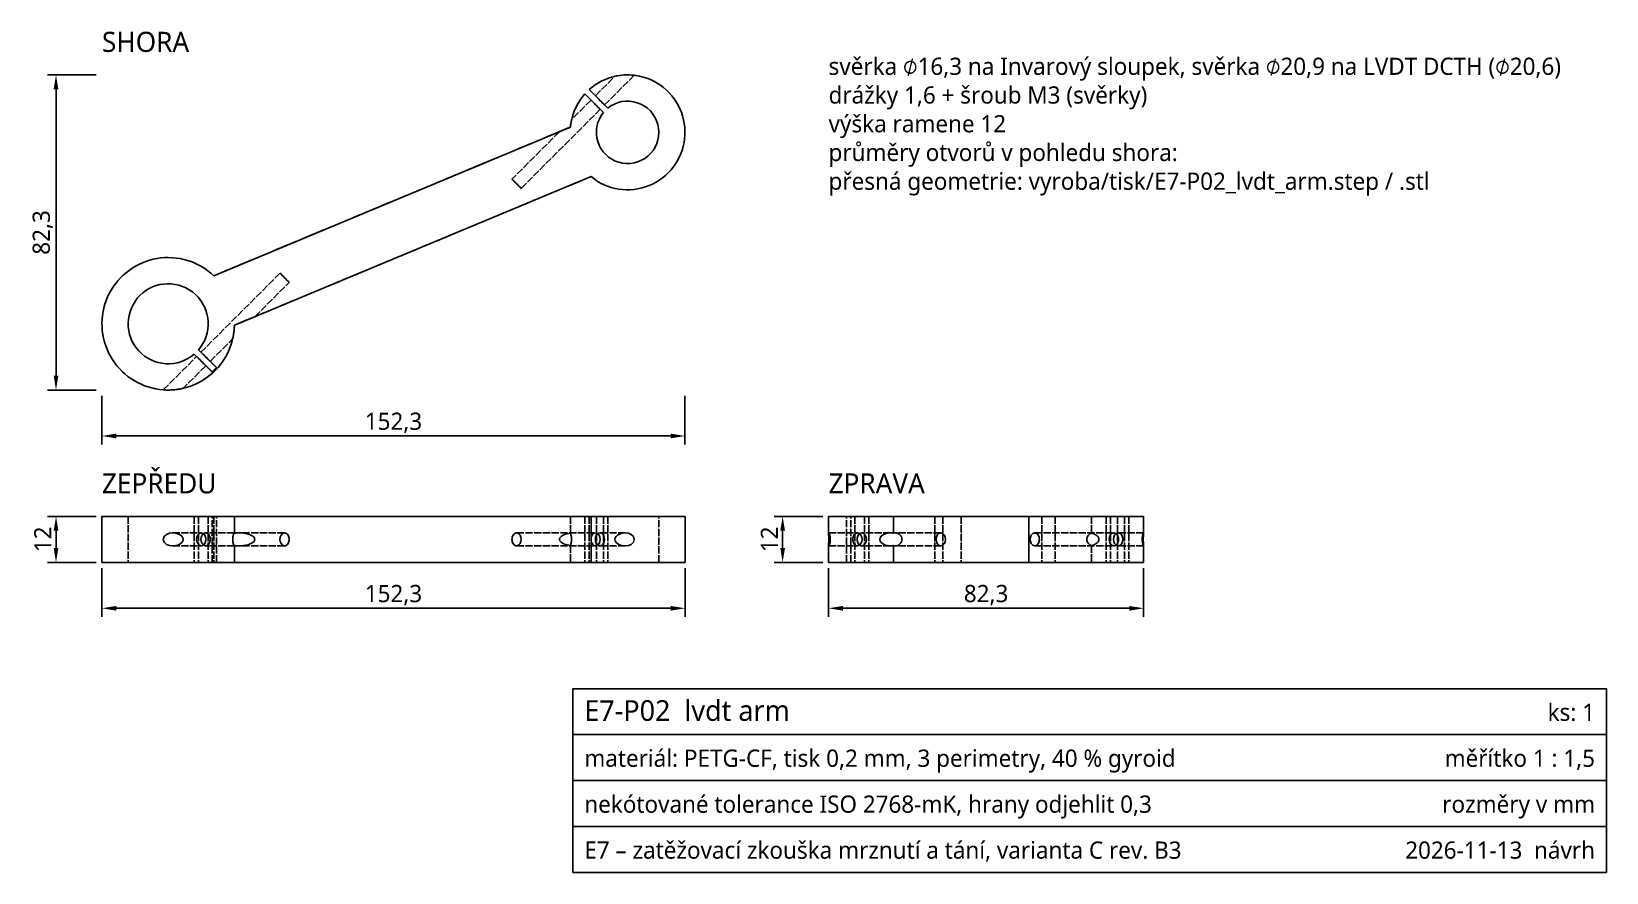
# Model space of a CAD drawing. Header units: millimetres. Extents: x 19 to 430, y 12 to 232.
import ezdxf
from ezdxf.enums import TextEntityAlignment as Align

# ---------------------------------------------------------------- set-up
doc = ezdxf.new("R2010")
doc.units = ezdxf.units.MM
doc.header["$LTSCALE"] = 1.5
doc.linetypes.add('DASHED', pattern=[1.524, 1.27, -0.254])
for name, color, linetype, true_color in [('DIM', 7, 'CONTINUOUS', 0x000000), ('FRAME', 7, 'CONTINUOUS', 0x000000), ('OUTLINE', 7, 'CONTINUOUS', 0x000000), ('TEXT', 7, 'CONTINUOUS', 0x000000)]:
    doc.layers.add(name, color=color, linetype=linetype, true_color=true_color)
doc.layers.add('HIDDEN', color=8, linetype='DASHED')
doc.styles.add('OpenSans', font='OpenSans-Regular.ttf')
doc.dimstyles.new('E7', dxfattribs={"dimtxt": 4.5, "dimasz": 3.75, "dimexe": 2.25, "dimexo": 1.5, "dimgap": 1.2, "dimtad": 1, "dimtxsty": 'OpenSans', "dimcen": 2.5, "dimclrd": 256, "dimclre": 256, "dimclrt": 256, "dimazin": 3, "dimtfac": 1, "dimtmove": 0, "dimatfit": 3})

msp = doc.modelspace()

# ---------------------------------------------------------------- linework, layer by layer
at = {"layer": 'FRAME'}
msp.add_lwpolyline([(160.5, 12), (430.5, 12), (430.5, 60), (160.5, 60)], close=True, dxfattribs=at)
for points in [[(160.5, 48), (430.5, 48)], [(160.5, 36), (430.5, 36)], [(160.5, 24), (430.5, 24)]]:
    msp.add_lwpolyline(points, dxfattribs=at)
at = {"layer": 'HIDDEN'}
for points in [[(165.245, 193.736), (166.042, 193.121), (166.879, 192.561), (167.751, 192.059), (168.655, 191.616), (169.587, 191.235), (170.542, 190.917), (171.516, 190.664), (172.505, 190.476), (173.504, 190.356), (174.51, 190.303), (175.516, 190.317), (176.519, 190.399), (177.515, 190.548), (178.498, 190.763), (179.465, 191.044), (180.41, 191.389), (181.331, 191.797), (182.222, 192.265), (183.079, 192.793), (183.899, 193.376), (184.679, 194.013), (185.413, 194.701), (186.1, 195.437), (186.736, 196.217), (187.319, 197.038), (187.845, 197.897), (188.312, 198.788), (188.718, 199.709), (189.062, 200.655), (189.341, 201.622), (189.555, 202.606), (189.702, 203.602), (189.783, 204.605), (189.796, 205.612), (189.741, 206.617), (189.619, 207.616), (189.43, 208.605), (189.176, 209.579), (188.856, 210.533), (188.474, 211.464), (188.03, 212.367), (187.526, 213.239), (186.965, 214.075), (186.349, 214.871), (185.681, 215.624), (184.964, 216.331), (184.201, 216.987), (183.396, 217.592), (182.552, 218.141), (181.674, 218.632), (180.764, 219.063), (179.828, 219.432), (178.869, 219.737), (177.891, 219.978), (176.9, 220.152), (175.899, 220.26), (174.893, 220.3), (173.887, 220.272), (172.885, 220.177), (171.891, 220.015), (170.911, 219.787), (169.948, 219.494), (169.007, 219.137), (168.092, 218.717), (167.207, 218.237), (166.357, 217.699), (165.544, 217.104), (164.773, 216.457)], [(166.384, 214.846), (171.463, 219.924)], [(176.545, 220.198), (168.789, 212.442)], [(171.463, 219.924), (172.089, 220.053), (172.72, 220.155), (173.355, 220.23), (173.992, 220.278), (174.631, 220.299), (175.27, 220.293), (175.908, 220.259), (176.545, 220.198)], [(176.545, 220.198), (175.908, 220.259), (175.27, 220.293), (174.631, 220.299), (173.992, 220.278), (173.355, 220.23), (172.72, 220.155), (172.089, 220.053), (171.463, 219.924)], [(163.642, 215.326), (162.956, 214.506), (162.331, 213.639), (161.769, 212.731), (161.273, 211.784), (160.845, 210.805), (160.489, 209.797), (160.205, 208.767), (159.995, 207.719), (159.861, 206.659)], [(163.642, 215.326), (168.498, 210.469)], [(169.63, 211.601), (164.773, 216.457)], [(166.384, 214.846), (166.685, 214.545), (166.985, 214.245), (167.286, 213.944), (167.586, 213.644), (167.887, 213.343), (168.187, 213.043), (168.488, 212.742), (168.789, 212.442)], [(168.789, 212.442), (168.488, 212.742), (168.187, 213.043), (167.887, 213.343), (167.586, 213.644), (167.286, 213.944), (166.985, 214.245), (166.685, 214.545), (166.384, 214.846)], [(147.01, 190.663), (167.657, 211.31)], [(165.253, 213.715), (160.175, 208.636)], [(165.253, 213.715), (165.554, 213.414), (165.854, 213.114), (166.155, 212.813), (166.455, 212.512), (166.756, 212.212), (167.056, 211.911), (167.357, 211.611), (167.657, 211.31)], [(167.657, 211.31), (167.357, 211.611), (167.056, 211.911), (166.756, 212.212), (166.455, 212.512), (166.155, 212.813), (165.854, 213.114), (165.554, 213.414), (165.253, 213.715)], [(168.498, 210.469), (167.909, 209.654), (167.425, 208.772), (167.054, 207.837), (166.8, 206.864), (166.669, 205.866), (166.661, 204.86), (166.777, 203.861), (167.015, 202.884), (167.372, 201.944), (167.842, 201.054), (168.418, 200.23), (169.092, 199.482), (169.852, 198.823), (170.687, 198.263), (171.585, 197.81), (172.533, 197.471), (173.514, 197.252), (174.516, 197.155), (175.521, 197.182), (176.516, 197.333), (177.484, 197.605), (178.412, 197.994), (179.284, 198.495), (180.088, 199.1), (180.812, 199.798), (181.444, 200.581), (181.974, 201.436), (182.396, 202.349), (182.702, 203.307), (182.887, 204.296), (182.949, 205.3)], [(182.949, 205.3), (182.885, 206.32), (182.694, 207.323), (182.379, 208.295), (181.944, 209.22), (181.398, 210.083), (180.748, 210.871), (180.004, 211.571), (179.178, 212.173), (178.284, 212.667), (177.335, 213.045), (176.346, 213.302), (175.333, 213.432), (174.311, 213.435), (173.297, 213.31), (172.307, 213.06), (171.356, 212.687), (170.458, 212.198), (169.63, 211.601)], [(159.861, 206.659), (66.71, 167.846)], [(159.861, 206.659), (159.504, 206.511), (159.148, 206.362), (158.791, 206.214), (158.435, 206.065), (158.079, 205.917), (157.722, 205.768), (157.366, 205.62), (157.009, 205.471)], [(157.009, 205.471), (157.366, 205.62), (157.722, 205.768), (158.079, 205.917), (158.435, 206.065), (158.791, 206.214), (159.148, 206.362), (159.504, 206.511), (159.861, 206.659)], [(157.009, 205.471), (144.605, 193.067)], [(72.095, 154.923), (165.245, 193.736)], [(144.605, 193.067), (144.906, 192.767), (145.207, 192.466), (145.507, 192.165), (145.808, 191.865), (146.108, 191.564), (146.409, 191.264), (146.709, 190.963), (147.01, 190.663)], [(147.01, 190.663), (146.709, 190.963), (146.409, 191.264), (146.108, 191.564), (145.808, 191.865), (145.507, 192.165), (145.207, 192.466), (144.906, 192.767), (144.605, 193.067)], [(66.71, 167.846), (65.963, 168.516), (65.179, 169.14), (64.359, 169.718), (63.508, 170.248), (62.627, 170.728), (61.72, 171.155), (60.789, 171.53), (59.839, 171.85), (58.871, 172.114), (57.89, 172.322), (56.899, 172.472), (55.9, 172.565), (54.898, 172.6), (53.895, 172.576), (52.895, 172.495), (51.902, 172.356), (50.919, 172.159), (49.948, 171.906), (48.994, 171.597), (48.06, 171.233), (47.148, 170.816), (46.261, 170.347), (45.404, 169.827), (44.578, 169.258), (43.786, 168.642), (43.032, 167.981), (42.317, 167.278), (41.643, 166.535), (41.015, 165.754), (40.432, 164.937), (39.898, 164.089), (39.413, 163.21), (38.981, 162.306), (38.601, 161.377), (38.277, 160.428), (38.007, 159.462), (37.794, 158.482), (37.638, 157.492), (37.54, 156.493), (37.5, 155.491), (37.518, 154.489), (37.594, 153.489), (37.728, 152.495), (37.919, 151.51), (38.167, 150.538), (38.471, 149.583), (38.83, 148.646), (39.242, 147.732), (39.707, 146.843), (40.222, 145.983), (40.787, 145.154), (41.398, 144.359), (42.055, 143.601), (42.754, 142.882), (43.494, 142.205), (44.272, 141.572), (45.085, 140.985), (45.931, 140.446), (46.806, 139.957), (47.709, 139.52), (48.635, 139.135), (49.582, 138.805), (50.547, 138.531), (51.526, 138.312), (52.515, 138.151), (53.513, 138.048), (54.515, 138.002), (55.518, 138.015), (56.518, 138.086), (57.513, 138.214), (58.498, 138.4), (59.471, 138.643), (60.429, 138.942), (61.367, 139.295), (62.284, 139.703), (63.175, 140.163), (64.038, 140.674), (64.87, 141.233), (65.668, 141.841), (66.43, 142.493), (67.152, 143.189), (67.833, 143.925), (68.471, 144.699), (69.062, 145.509), (69.605, 146.352), (70.099, 147.225), (70.541, 148.125), (70.93, 149.05), (71.265, 149.995), (71.545, 150.958), (71.769, 151.936), (71.935, 152.925), (72.044, 153.922), (72.095, 154.923)], [(62.732, 148.498), (63.346, 149.288), (63.882, 150.133), (64.335, 151.025), (64.7, 151.957), (64.974, 152.919), (65.155, 153.903), (65.241, 154.9), (65.232, 155.9), (65.126, 156.895), (64.927, 157.876), (64.634, 158.832), (64.251, 159.757), (63.781, 160.64), (63.23, 161.475), (62.6, 162.253), (61.9, 162.967), (61.134, 163.611), (60.31, 164.179), (59.436, 164.665), (58.519, 165.065), (57.568, 165.376), (56.592, 165.595), (55.599, 165.719), (54.599, 165.748), (53.6, 165.681), (52.613, 165.519), (51.646, 165.263), (50.708, 164.916), (49.807, 164.48), (48.952, 163.961), (48.15, 163.362), (47.41, 162.689), (46.737, 161.949), (46.138, 161.147), (45.618, 160.292), (45.183, 159.391), (44.836, 158.453), (44.58, 157.486), (44.418, 156.498), (44.351, 155.5), (44.38, 154.5), (44.504, 153.507), (44.722, 152.531), (45.033, 151.58), (45.434, 150.663), (45.92, 149.789), (46.488, 148.965), (47.132, 148.199), (47.846, 147.499), (48.624, 146.869), (49.459, 146.318), (50.342, 145.848), (51.267, 145.465), (52.223, 145.172), (53.204, 144.972), (54.199, 144.867), (55.199, 144.858), (56.196, 144.944), (57.18, 145.125), (58.142, 145.399), (59.074, 145.764), (59.966, 146.217), (60.811, 146.753), (61.601, 147.367)], [(84.002, 168.523), (63.355, 147.875)], [(77.437, 157.149), (86.407, 166.119)], [(86.407, 166.119), (86.106, 166.419), (85.806, 166.72), (85.505, 167.02), (85.205, 167.321), (84.904, 167.621), (84.603, 167.922), (84.303, 168.222), (84.002, 168.523)], [(84.002, 168.523), (84.303, 168.222), (84.603, 167.922), (84.904, 167.621), (85.205, 167.321), (85.505, 167.02), (85.806, 166.72), (86.106, 166.419), (86.407, 166.119)], [(72.095, 154.923), (72.763, 155.202), (73.43, 155.48), (74.098, 155.758), (74.766, 156.036), (75.434, 156.315), (76.102, 156.593), (76.769, 156.871), (77.437, 157.149)], [(71.913, 152.769), (71.906, 152.727), (71.9, 152.684), (71.894, 152.642), (71.887, 152.6), (71.88, 152.557), (71.873, 152.515), (71.866, 152.473), (71.859, 152.43)], [(67.385, 143.845), (62.732, 148.498)], [(65.759, 145.471), (71.643, 151.355)], [(71.713, 151.667), (71.705, 151.628), (71.696, 151.589), (71.688, 151.55), (71.679, 151.511), (71.67, 151.472), (71.661, 151.433), (71.652, 151.394), (71.643, 151.355)], [(53.526, 138.047), (62.224, 146.744)], [(64.628, 144.34), (58.744, 138.456)], [(61.601, 147.367), (66.254, 142.713)], [(64.628, 144.34), (64.327, 144.64), (64.027, 144.941), (63.726, 145.241), (63.426, 145.542), (63.125, 145.842), (62.825, 146.143), (62.524, 146.443), (62.224, 146.744)], [(62.224, 146.744), (62.524, 146.443), (62.825, 146.143), (63.125, 145.842), (63.426, 145.542), (63.726, 145.241), (64.027, 144.941), (64.327, 144.64), (64.628, 144.34)], [(65.759, 145.471), (65.459, 145.772), (65.158, 146.072), (64.858, 146.373), (64.557, 146.673), (64.256, 146.974), (63.956, 147.274), (63.655, 147.575), (63.355, 147.875)], [(63.355, 147.875), (63.655, 147.575), (63.956, 147.274), (64.256, 146.974), (64.557, 146.673), (64.858, 146.373), (65.158, 146.072), (65.459, 145.772), (65.759, 145.471)], [(66.254, 142.713), (67.385, 143.845)], [(56.952, 138.135), (56.978, 138.138), (57.004, 138.141), (57.03, 138.144), (57.056, 138.148), (57.082, 138.151), (57.108, 138.155), (57.134, 138.158), (57.16, 138.162)], [(57.423, 138.2), (57.451, 138.204), (57.478, 138.209), (57.505, 138.213), (57.533, 138.217), (57.56, 138.222), (57.587, 138.226), (57.614, 138.231), (57.642, 138.235)], [(57.688, 138.243), (57.69, 138.243), (57.693, 138.244), (57.695, 138.244), (57.698, 138.245), (57.7, 138.245), (57.703, 138.245), (57.705, 138.246), (57.708, 138.246)], [(58.086, 138.315), (58.169, 138.331), (58.251, 138.348), (58.334, 138.365), (58.416, 138.382), (58.498, 138.4), (58.58, 138.418), (58.662, 138.437), (58.744, 138.456)], [(66.711, 105), (65.704, 105), (64.697, 105), (63.689, 105), (62.682, 105), (61.675, 105), (60.668, 105), (59.66, 105), (58.653, 105), (57.646, 105), (56.638, 105), (55.631, 105), (54.624, 105), (53.617, 105), (52.609, 105), (51.602, 105), (50.595, 105), (49.587, 105), (48.58, 105), (47.573, 105), (46.566, 105), (45.558, 105), (44.551, 105), (43.544, 105), (42.536, 105), (41.529, 105), (40.522, 105), (39.515, 105), (38.507, 105), (37.5, 105)], [(61.602, 105), (60.587, 105), (59.572, 105), (58.557, 105), (57.543, 105), (56.528, 105), (55.513, 105), (54.498, 105), (53.483, 105), (52.469, 105), (51.454, 105), (50.439, 105), (49.424, 105), (48.409, 105), (47.394, 105), (46.38, 105), (45.365, 105), (44.35, 105)], [(44.35, 105), (45.395, 105), (46.44, 105), (47.485, 105), (48.53, 105), (49.575, 105), (50.62, 105), (51.665, 105), (52.71, 105), (53.755, 105), (54.8, 105), (55.845, 105), (56.89, 105), (57.935, 105), (58.98, 105), (60.025, 105), (61.07, 105), (62.115, 105), (63.16, 105), (64.205, 105), (65.25, 105)], [(44.35, 105), (44.35, 93)], [(61.602, 105), (66.255, 105)], [(61.602, 105), (61.602, 93)], [(62.733, 105), (62.733, 93)], [(67.387, 105), (62.733, 105)], [(65.25, 105), (64.935, 105), (64.621, 105), (64.306, 105), (63.992, 105), (63.677, 105), (63.362, 105), (63.048, 105), (62.733, 105)], [(65.25, 105), (65.25, 93)], [(66.255, 93), (66.255, 105)], [(66.255, 105), (67.387, 105)], [(66.711, 105), (66.711, 93)], [(159.862, 105), (66.711, 105)], [(67.387, 93), (67.387, 105)], [(159.862, 105), (159.862, 100.617)], [(159.862, 105), (160.334, 105), (160.807, 105), (161.28, 105), (161.752, 105), (162.225, 105), (162.698, 105), (163.17, 105), (163.643, 105)], [(163.643, 105), (168.499, 105)], [(163.643, 105), (163.643, 93)], [(164.774, 105), (164.774, 93)], [(164.774, 105), (165.775, 105), (166.776, 105), (167.777, 105), (168.778, 105), (169.779, 105), (170.78, 105), (171.781, 105), (172.782, 105), (173.783, 105), (174.785, 105), (175.786, 105), (176.787, 105), (177.788, 105), (178.789, 105), (179.79, 105), (180.791, 105), (181.792, 105), (182.793, 105), (183.794, 105), (184.795, 105), (185.796, 105), (186.797, 105), (187.798, 105), (188.799, 105), (189.8, 105)], [(169.631, 105), (164.774, 105)], [(168.499, 105), (168.268, 105), (168.037, 105), (167.806, 105), (167.575, 105), (167.343, 105), (167.112, 105), (166.881, 105), (166.65, 105)], [(166.65, 105), (167.669, 105), (168.688, 105), (169.706, 105), (170.725, 105), (171.744, 105), (172.762, 105), (173.781, 105), (174.8, 105), (175.819, 105), (176.838, 105), (177.856, 105), (178.875, 105), (179.894, 105), (180.912, 105), (181.931, 105), (182.95, 105)], [(166.65, 105), (166.65, 93)], [(168.499, 105), (168.499, 93)], [(182.95, 105), (181.925, 105), (180.901, 105), (179.876, 105), (178.852, 105), (177.827, 105), (176.803, 105), (175.778, 105), (174.753, 105), (173.729, 105), (172.704, 105), (171.68, 105), (170.655, 105), (169.631, 105)], [(169.631, 105), (169.631, 93)], [(182.95, 93), (182.95, 105)], [(261.9, 105), (260.882, 105), (259.865, 105), (258.847, 105), (257.829, 105), (256.812, 105), (255.794, 105), (254.776, 105), (253.759, 105), (252.741, 105), (251.724, 105), (250.706, 105), (249.688, 105), (248.671, 105), (247.653, 105), (246.635, 105), (245.618, 105), (244.6, 105), (243.582, 105), (242.565, 105), (241.547, 105), (240.529, 105), (239.512, 105), (238.494, 105), (237.476, 105), (236.459, 105), (235.441, 105), (234.424, 105), (233.406, 105), (232.388, 105), (231.371, 105), (230.353, 105), (229.335, 105), (228.318, 105), (227.3, 105)], [(232.013, 93), (232.013, 105)], [(232.013, 105), (233.145, 105)], [(236.667, 105), (232.013, 105)], [(233.145, 105), (237.798, 105)], [(233.145, 93), (233.145, 105)], [(236.667, 105), (236.352, 105), (236.038, 105), (235.723, 105), (235.408, 105), (235.094, 105), (234.779, 105), (234.465, 105), (234.15, 105)], [(234.15, 105), (235.195, 105), (236.24, 105), (237.285, 105), (238.33, 105), (239.375, 105), (240.42, 105), (241.465, 105), (242.51, 105), (243.555, 105), (244.6, 105), (245.645, 105), (246.69, 105), (247.735, 105), (248.78, 105), (249.825, 105), (250.87, 105), (251.915, 105), (252.96, 105), (254.005, 105), (255.05, 105)], [(234.15, 105), (234.15, 93)], [(236.667, 105), (236.667, 93)], [(237.798, 105), (237.798, 93)], [(255.05, 105), (254.035, 105), (253.02, 105), (252.006, 105), (250.991, 105), (249.976, 105), (248.961, 105), (247.946, 105), (246.931, 105), (245.917, 105), (244.902, 105), (243.887, 105), (242.872, 105), (241.857, 105), (240.843, 105), (239.828, 105), (238.813, 105), (237.798, 105)], [(255.05, 105), (255.05, 93)], [(257.146, 105), (257.741, 105), (258.335, 105), (258.929, 105), (259.523, 105), (260.117, 105), (260.712, 105), (261.306, 105), (261.9, 105)], [(257.146, 105), (257.146, 93)], [(295.959, 105), (257.146, 105)], [(261.9, 105), (261.9, 93)], [(279.6, 105), (280.029, 105), (280.459, 105), (280.888, 105), (281.318, 105), (281.747, 105), (282.177, 105), (282.606, 105), (283.036, 105)], [(279.6, 105), (283.036, 105)], [(283.036, 105), (283.036, 93)], [(299.769, 105), (298.745, 105), (297.72, 105), (296.696, 105), (295.671, 105), (294.647, 105), (293.622, 105), (292.597, 105), (291.573, 105), (290.548, 105), (289.524, 105), (288.499, 105), (287.475, 105), (286.45, 105)], [(286.45, 105), (287.469, 105), (288.488, 105), (289.506, 105), (290.525, 105), (291.544, 105), (292.563, 105), (293.581, 105), (294.6, 105)], [(286.45, 105), (286.45, 93)], [(294.6, 105), (295.619, 105), (296.638, 105), (297.656, 105), (298.675, 105), (299.694, 105), (300.713, 105), (301.731, 105), (302.75, 105)], [(295.959, 105), (295.959, 100.617)], [(295.959, 105), (297.042, 105), (298.126, 105), (299.209, 105), (300.292, 105), (301.376, 105), (302.459, 105), (303.542, 105), (304.626, 105)], [(299.769, 105), (299.769, 93)], [(304.626, 105), (299.769, 105)], [(302.75, 105), (302.519, 105), (302.288, 105), (302.057, 105), (301.825, 105), (301.594, 105), (301.363, 105), (301.132, 105), (300.901, 105)], [(300.901, 105), (300.901, 93)], [(300.901, 105), (305.757, 105)], [(302.75, 105), (302.75, 93)], [(304.626, 105), (304.626, 93)], [(305.757, 105), (305.757, 93)], [(305.757, 105), (306.238, 105), (306.718, 105), (307.198, 105), (307.679, 105), (308.159, 105), (308.639, 105), (309.12, 105), (309.6, 105)], [(55.921, 100.7), (63.427, 100.7)], [(63.427, 97.3), (62.891, 97.478), (62.509, 97.902), (62.294, 98.432), (62.225, 99), (62.294, 99.568), (62.509, 100.098), (62.891, 100.522), (63.427, 100.7)], [(64.558, 100.7), (64.022, 100.522), (63.641, 100.098), (63.425, 99.568), (63.356, 99), (63.425, 98.432), (63.641, 97.902), (64.022, 97.478), (64.558, 97.3)], [(63.427, 100.7), (63.708, 100.653), (63.963, 100.522), (64.175, 100.33), (64.344, 100.098), (64.471, 99.841), (64.56, 99.568), (64.612, 99.286), (64.629, 99)], [(64.629, 99), (64.612, 98.714), (64.56, 98.432), (64.471, 98.159), (64.344, 97.902), (64.175, 97.67), (63.963, 97.478), (63.708, 97.347), (63.427, 97.3)], [(65.76, 99), (65.743, 99.286), (65.691, 99.568), (65.603, 99.841), (65.476, 100.098), (65.307, 100.33), (65.094, 100.522), (64.84, 100.653), (64.558, 100.7)], [(72.064, 100.7), (64.558, 100.7)], [(64.558, 97.3), (64.84, 97.347), (65.094, 97.478), (65.307, 97.67), (65.476, 97.902), (65.603, 98.159), (65.691, 98.432), (65.743, 98.714), (65.76, 99)], [(85.206, 100.7), (73.317, 100.7)], [(85.206, 100.7), (84.67, 100.522), (84.288, 100.098), (84.073, 99.568), (84.004, 99), (84.073, 98.432), (84.288, 97.902), (84.67, 97.478), (85.206, 97.3)], [(86.408, 99), (86.391, 99.286), (86.338, 99.568), (86.25, 99.841), (86.123, 100.098), (85.954, 100.33), (85.742, 100.522), (85.487, 100.653), (85.206, 100.7)], [(85.206, 97.3), (85.487, 97.347), (85.742, 97.478), (85.954, 97.67), (86.123, 97.902), (86.25, 98.159), (86.338, 98.432), (86.391, 98.714), (86.408, 99)], [(144.607, 99), (144.624, 99.286), (144.676, 99.568), (144.764, 99.841), (144.891, 100.098), (145.06, 100.33), (145.273, 100.522), (145.527, 100.653), (145.809, 100.7)], [(145.809, 97.3), (145.527, 97.347), (145.273, 97.478), (145.06, 97.67), (144.891, 97.902), (144.764, 98.159), (144.676, 98.432), (144.624, 98.714), (144.607, 99)], [(145.809, 100.7), (146.345, 100.522), (146.726, 100.098), (146.942, 99.568), (147.011, 99), (146.942, 98.432), (146.726, 97.902), (146.345, 97.478), (145.809, 97.3)], [(145.809, 100.7), (166.456, 100.7)], [(159.862, 100.617), (159.43, 100.547), (159.003, 100.454), (158.583, 100.335), (158.174, 100.181), (157.782, 99.989), (157.423, 99.741), (157.137, 99.413), (157.011, 99)], [(157.011, 99), (157.137, 98.587), (157.423, 98.259), (157.782, 98.011), (158.174, 97.819), (158.583, 97.665), (159.003, 97.546), (159.43, 97.453), (159.862, 97.383)], [(160.176, 99), (160.17, 99.207), (160.155, 99.414), (160.129, 99.619), (160.094, 99.823), (160.049, 100.025), (159.996, 100.226), (159.935, 100.423), (159.862, 100.617)], [(159.862, 97.383), (159.935, 97.577), (159.996, 97.774), (160.049, 97.975), (160.094, 98.177), (160.129, 98.381), (160.155, 98.586), (160.17, 98.793), (160.176, 99)], [(165.254, 99), (165.271, 99.286), (165.323, 99.568), (165.412, 99.841), (165.539, 100.098), (165.707, 100.33), (165.92, 100.522), (166.174, 100.653), (166.456, 100.7)], [(166.456, 97.3), (166.174, 97.347), (165.92, 97.478), (165.707, 97.67), (165.539, 97.902), (165.412, 98.159), (165.323, 98.432), (165.271, 98.714), (165.254, 99)], [(167.588, 100.7), (167.306, 100.653), (167.051, 100.522), (166.839, 100.33), (166.67, 100.098), (166.543, 99.841), (166.455, 99.568), (166.403, 99.286), (166.385, 99)], [(166.385, 99), (166.403, 98.714), (166.455, 98.432), (166.543, 98.159), (166.67, 97.902), (166.839, 97.67), (167.051, 97.478), (167.306, 97.347), (167.588, 97.3)], [(166.456, 100.7), (166.992, 100.522), (167.374, 100.098), (167.589, 99.568), (167.658, 99), (167.589, 98.432), (167.374, 97.902), (166.992, 97.478), (166.456, 97.3)], [(167.588, 97.3), (168.124, 97.478), (168.505, 97.902), (168.72, 98.432), (168.79, 99), (168.72, 99.568), (168.505, 100.098), (168.124, 100.522), (167.588, 100.7)], [(174.233, 100.7), (167.588, 100.7)], [(171.464, 99), (171.563, 99.427), (171.814, 99.789), (172.147, 100.077), (172.526, 100.303), (172.933, 100.475), (173.357, 100.599), (173.792, 100.674), (174.233, 100.7)], [(174.233, 97.3), (173.792, 97.326), (173.357, 97.401), (172.933, 97.525), (172.526, 97.697), (172.147, 97.923), (171.814, 98.211), (171.563, 98.573), (171.464, 99)], [(174.233, 100.7), (175.022, 100.608), (175.755, 100.304), (176.322, 99.753), (176.546, 99), (176.322, 98.247), (175.755, 97.696), (175.022, 97.392), (174.233, 97.3)], [(227.336, 100.7), (234.842, 100.7)], [(234.842, 100.7), (234.56, 100.653), (234.306, 100.522), (234.093, 100.33), (233.924, 100.098), (233.797, 99.841), (233.709, 99.568), (233.657, 99.286), (233.64, 99)], [(233.64, 99), (233.657, 98.714), (233.709, 98.432), (233.797, 98.159), (233.924, 97.902), (234.093, 97.67), (234.306, 97.478), (234.56, 97.347), (234.842, 97.3)], [(234.771, 99), (234.788, 99.286), (234.84, 99.568), (234.929, 99.841), (235.056, 100.098), (235.225, 100.33), (235.437, 100.522), (235.692, 100.653), (235.973, 100.7)], [(235.973, 97.3), (235.692, 97.347), (235.437, 97.478), (235.225, 97.67), (235.056, 97.902), (234.929, 98.159), (234.84, 98.432), (234.788, 98.714), (234.771, 99)], [(234.842, 97.3), (235.378, 97.478), (235.759, 97.902), (235.975, 98.432), (236.044, 99), (235.975, 99.568), (235.759, 100.098), (235.378, 100.522), (234.842, 100.7)], [(235.973, 100.7), (236.509, 100.522), (236.891, 100.098), (237.106, 99.568), (237.175, 99), (237.106, 98.432), (236.891, 97.902), (236.509, 97.478), (235.973, 97.3)], [(243.479, 100.7), (235.973, 100.7)], [(256.621, 100.7), (244.732, 100.7)], [(255.419, 99), (255.436, 99.286), (255.488, 99.568), (255.576, 99.841), (255.703, 100.098), (255.872, 100.33), (256.085, 100.522), (256.339, 100.653), (256.621, 100.7)], [(256.621, 97.3), (256.339, 97.347), (256.085, 97.478), (255.872, 97.67), (255.703, 97.902), (255.576, 98.159), (255.488, 98.432), (255.436, 98.714), (255.419, 99)], [(256.621, 100.7), (257.157, 100.522), (257.538, 100.098), (257.754, 99.568), (257.823, 99), (257.754, 98.432), (257.538, 97.902), (257.157, 97.478), (256.621, 97.3)], [(281.165, 100.7), (280.629, 100.522), (280.247, 100.098), (280.032, 99.568), (279.963, 99), (280.032, 98.432), (280.247, 97.902), (280.629, 97.478), (281.165, 97.3)], [(282.367, 99), (282.35, 99.286), (282.298, 99.568), (282.21, 99.841), (282.083, 100.098), (281.914, 100.33), (281.701, 100.522), (281.447, 100.653), (281.165, 100.7)], [(281.165, 100.7), (301.812, 100.7)], [(281.165, 97.3), (281.447, 97.347), (281.701, 97.478), (281.914, 97.67), (282.083, 97.902), (282.21, 98.159), (282.298, 98.432), (282.35, 98.714), (282.367, 99)], [(295.959, 100.617), (295.712, 100.515), (295.483, 100.376), (295.278, 100.204), (295.101, 100.002), (294.961, 99.774), (294.857, 99.527), (294.794, 99.267), (294.771, 99)], [(294.771, 99), (294.794, 98.733), (294.857, 98.473), (294.961, 98.226), (295.101, 97.998), (295.278, 97.796), (295.483, 97.624), (295.712, 97.485), (295.959, 97.383)], [(297.936, 99), (297.875, 99.335), (297.713, 99.635), (297.485, 99.889), (297.217, 100.102), (296.924, 100.277), (296.613, 100.42), (296.291, 100.533), (295.959, 100.617)], [(295.959, 97.383), (296.291, 97.467), (296.613, 97.58), (296.924, 97.723), (297.217, 97.898), (297.485, 98.111), (297.713, 98.365), (297.875, 98.665), (297.936, 99)], [(301.812, 100.7), (301.276, 100.522), (300.895, 100.098), (300.68, 99.568), (300.61, 99), (300.68, 98.432), (300.895, 97.902), (301.276, 97.478), (301.812, 97.3)], [(302.944, 97.3), (302.408, 97.478), (302.026, 97.902), (301.811, 98.432), (301.742, 99), (301.811, 99.568), (302.026, 100.098), (302.408, 100.522), (302.944, 100.7)], [(303.015, 99), (302.997, 99.286), (302.945, 99.568), (302.857, 99.841), (302.73, 100.098), (302.561, 100.33), (302.349, 100.522), (302.094, 100.653), (301.812, 100.7)], [(301.812, 97.3), (302.094, 97.347), (302.349, 97.478), (302.561, 97.67), (302.73, 97.902), (302.857, 98.159), (302.945, 98.432), (302.997, 98.714), (303.015, 99)], [(302.944, 100.7), (303.226, 100.653), (303.48, 100.522), (303.693, 100.33), (303.861, 100.098), (303.988, 99.841), (304.077, 99.568), (304.129, 99.286), (304.146, 99)], [(309.589, 100.7), (302.944, 100.7)], [(304.146, 99), (304.129, 98.714), (304.077, 98.432), (303.988, 98.159), (303.861, 97.902), (303.693, 97.67), (303.48, 97.478), (303.226, 97.347), (302.944, 97.3)], [(309.224, 99), (309.23, 99.219), (309.248, 99.438), (309.277, 99.656), (309.316, 99.872), (309.366, 100.086), (309.425, 100.297), (309.494, 100.505), (309.589, 100.7)], [(309.589, 97.3), (309.494, 97.495), (309.425, 97.703), (309.366, 97.914), (309.316, 98.128), (309.277, 98.344), (309.248, 98.562), (309.23, 98.781), (309.224, 99)], [(309.589, 100.7), (309.594, 100.697), (309.597, 100.691), (309.598, 100.685), (309.599, 100.679), (309.599, 100.673), (309.6, 100.666), (309.6, 100.66), (309.6, 100.654)], [(55.921, 97.3), (63.427, 97.3)], [(72.064, 97.3), (64.558, 97.3)], [(85.206, 97.3), (73.317, 97.3)], [(145.809, 97.3), (166.456, 97.3)], [(159.862, 97.383), (159.862, 93)], [(174.233, 97.3), (167.588, 97.3)], [(227.336, 97.3), (234.842, 97.3)], [(243.479, 97.3), (235.973, 97.3)], [(256.621, 97.3), (244.732, 97.3)], [(281.165, 97.3), (301.812, 97.3)], [(295.959, 97.383), (295.959, 93)], [(309.589, 97.3), (302.944, 97.3)], [(309.6, 97.346), (309.6, 97.34), (309.6, 97.334), (309.599, 97.327), (309.599, 97.321), (309.598, 97.315), (309.597, 97.309), (309.594, 97.303), (309.589, 97.3)], [(66.711, 93), (65.704, 93), (64.697, 93), (63.689, 93), (62.682, 93), (61.675, 93), (60.668, 93), (59.66, 93), (58.653, 93), (57.646, 93), (56.638, 93), (55.631, 93), (54.624, 93), (53.617, 93), (52.609, 93), (51.602, 93), (50.595, 93), (49.587, 93), (48.58, 93), (47.573, 93), (46.566, 93), (45.558, 93), (44.551, 93), (43.544, 93), (42.536, 93), (41.529, 93), (40.522, 93), (39.515, 93), (38.507, 93), (37.5, 93)], [(65.25, 93), (64.205, 93), (63.16, 93), (62.115, 93), (61.07, 93), (60.025, 93), (58.98, 93), (57.935, 93), (56.89, 93), (55.845, 93), (54.8, 93), (53.755, 93), (52.71, 93), (51.665, 93), (50.62, 93), (49.575, 93), (48.53, 93), (47.485, 93), (46.44, 93), (45.395, 93), (44.35, 93)], [(44.35, 93), (45.365, 93), (46.38, 93), (47.394, 93), (48.409, 93), (49.424, 93), (50.439, 93), (51.454, 93), (52.469, 93), (53.483, 93), (54.498, 93), (55.513, 93), (56.528, 93), (57.543, 93), (58.557, 93), (59.572, 93), (60.587, 93), (61.602, 93)], [(61.602, 93), (66.255, 93)], [(67.387, 93), (62.733, 93)], [(62.733, 93), (63.048, 93), (63.362, 93), (63.677, 93), (63.992, 93), (64.306, 93), (64.621, 93), (64.935, 93), (65.25, 93)], [(66.255, 93), (67.387, 93)], [(159.862, 93), (66.711, 93)], [(163.643, 93), (163.17, 93), (162.698, 93), (162.225, 93), (161.752, 93), (161.28, 93), (160.807, 93), (160.334, 93), (159.862, 93)], [(163.643, 93), (168.499, 93)], [(189.8, 93), (188.799, 93), (187.798, 93), (186.797, 93), (185.796, 93), (184.795, 93), (183.794, 93), (182.793, 93), (181.792, 93), (180.791, 93), (179.79, 93), (178.789, 93), (177.788, 93), (176.787, 93), (175.786, 93), (174.785, 93), (173.783, 93), (172.782, 93), (171.781, 93), (170.78, 93), (169.779, 93), (168.778, 93), (167.777, 93), (166.776, 93), (165.775, 93), (164.774, 93)], [(169.631, 93), (164.774, 93)], [(168.499, 93), (168.268, 93), (168.037, 93), (167.806, 93), (167.575, 93), (167.343, 93), (167.112, 93), (166.881, 93), (166.65, 93)], [(166.65, 93), (167.669, 93), (168.688, 93), (169.706, 93), (170.725, 93), (171.744, 93), (172.762, 93), (173.781, 93), (174.8, 93), (175.819, 93), (176.838, 93), (177.856, 93), (178.875, 93), (179.894, 93), (180.912, 93), (181.931, 93), (182.95, 93)], [(182.95, 93), (181.925, 93), (180.901, 93), (179.876, 93), (178.852, 93), (177.827, 93), (176.803, 93), (175.778, 93), (174.753, 93), (173.729, 93), (172.704, 93), (171.68, 93), (170.655, 93), (169.631, 93)], [(261.9, 93), (260.882, 93), (259.865, 93), (258.847, 93), (257.829, 93), (256.812, 93), (255.794, 93), (254.776, 93), (253.759, 93), (252.741, 93), (251.724, 93), (250.706, 93), (249.688, 93), (248.671, 93), (247.653, 93), (246.635, 93), (245.618, 93), (244.6, 93), (243.582, 93), (242.565, 93), (241.547, 93), (240.529, 93), (239.512, 93), (238.494, 93), (237.476, 93), (236.459, 93), (235.441, 93), (234.424, 93), (233.406, 93), (232.388, 93), (231.371, 93), (230.353, 93), (229.335, 93), (228.318, 93), (227.3, 93)], [(232.013, 93), (233.145, 93)], [(236.667, 93), (232.013, 93)], [(233.145, 93), (237.798, 93)], [(255.05, 93), (254.005, 93), (252.96, 93), (251.915, 93), (250.87, 93), (249.825, 93), (248.78, 93), (247.735, 93), (246.69, 93), (245.645, 93), (244.6, 93), (243.555, 93), (242.51, 93), (241.465, 93), (240.42, 93), (239.375, 93), (238.33, 93), (237.285, 93), (236.24, 93), (235.195, 93), (234.15, 93)], [(234.15, 93), (234.465, 93), (234.779, 93), (235.094, 93), (235.408, 93), (235.723, 93), (236.038, 93), (236.352, 93), (236.667, 93)], [(237.798, 93), (238.813, 93), (239.828, 93), (240.843, 93), (241.857, 93), (242.872, 93), (243.887, 93), (244.902, 93), (245.917, 93), (246.931, 93), (247.946, 93), (248.961, 93), (249.976, 93), (250.991, 93), (252.006, 93), (253.02, 93), (254.035, 93), (255.05, 93)], [(257.146, 93), (257.741, 93), (258.335, 93), (258.929, 93), (259.523, 93), (260.117, 93), (260.712, 93), (261.306, 93), (261.9, 93)], [(295.959, 93), (257.146, 93)], [(283.036, 93), (282.606, 93), (282.177, 93), (281.747, 93), (281.318, 93), (280.888, 93), (280.459, 93), (280.029, 93), (279.6, 93)], [(279.6, 93), (283.036, 93)], [(299.769, 93), (298.745, 93), (297.72, 93), (296.696, 93), (295.671, 93), (294.647, 93), (293.622, 93), (292.597, 93), (291.573, 93), (290.548, 93), (289.524, 93), (288.499, 93), (287.475, 93), (286.45, 93)], [(286.45, 93), (287.469, 93), (288.488, 93), (289.506, 93), (290.525, 93), (291.544, 93), (292.563, 93), (293.581, 93), (294.6, 93)], [(294.6, 93), (295.619, 93), (296.638, 93), (297.656, 93), (298.675, 93), (299.694, 93), (300.713, 93), (301.731, 93), (302.75, 93)], [(304.626, 93), (303.542, 93), (302.459, 93), (301.376, 93), (300.292, 93), (299.209, 93), (298.126, 93), (297.042, 93), (295.959, 93)], [(304.626, 93), (299.769, 93)], [(302.75, 93), (302.519, 93), (302.288, 93), (302.057, 93), (301.825, 93), (301.594, 93), (301.363, 93), (301.132, 93), (300.901, 93)], [(300.901, 93), (305.757, 93)], [(309.6, 93), (309.12, 93), (308.639, 93), (308.159, 93), (307.679, 93), (307.198, 93), (306.718, 93), (306.238, 93), (305.757, 93)]]:
    msp.add_lwpolyline(points, dxfattribs=at)
at = {"layer": 'OUTLINE'}
for points in [[(164.773, 216.457), (165.544, 217.104), (166.357, 217.699), (167.207, 218.237), (168.092, 218.717), (169.007, 219.137), (169.948, 219.494), (170.911, 219.787), (171.891, 220.015), (172.885, 220.177), (173.887, 220.272), (174.893, 220.3), (175.899, 220.26), (176.9, 220.152), (177.891, 219.978), (178.869, 219.737), (179.828, 219.432), (180.764, 219.063), (181.674, 218.632), (182.552, 218.141), (183.396, 217.592), (184.201, 216.987), (184.964, 216.331), (185.681, 215.624), (186.349, 214.871), (186.965, 214.075), (187.526, 213.239), (188.03, 212.367), (188.474, 211.464), (188.856, 210.533), (189.176, 209.579), (189.43, 208.605), (189.619, 207.616), (189.741, 206.617), (189.796, 205.612), (189.783, 204.605), (189.702, 203.602), (189.555, 202.606), (189.341, 201.622), (189.062, 200.655), (188.718, 199.709), (188.312, 198.788), (187.845, 197.897), (187.319, 197.038), (186.736, 196.217), (186.1, 195.437), (185.413, 194.701), (184.679, 194.013), (183.899, 193.376), (183.079, 192.793), (182.222, 192.265), (181.331, 191.797), (180.41, 191.389), (179.465, 191.044), (178.498, 190.763), (177.515, 190.548), (176.519, 190.399), (175.516, 190.317), (174.51, 190.303), (173.504, 190.356), (172.505, 190.476), (171.516, 190.664), (170.542, 190.917), (169.587, 191.235), (168.655, 191.616), (167.751, 192.059), (166.879, 192.561), (166.042, 193.121), (165.245, 193.736)], [(159.861, 206.659), (159.995, 207.719), (160.205, 208.767), (160.489, 209.797), (160.845, 210.805), (161.273, 211.784), (161.769, 212.731), (162.331, 213.639), (162.956, 214.506), (163.642, 215.326)], [(163.642, 215.326), (168.498, 210.469)], [(169.63, 211.601), (164.773, 216.457)], [(168.498, 210.469), (167.909, 209.654), (167.425, 208.772), (167.054, 207.837), (166.8, 206.864), (166.669, 205.866), (166.661, 204.86), (166.777, 203.861), (167.015, 202.884), (167.372, 201.944), (167.842, 201.054), (168.418, 200.23), (169.092, 199.482), (169.852, 198.823), (170.687, 198.263), (171.585, 197.81), (172.533, 197.471), (173.514, 197.252), (174.516, 197.155), (175.521, 197.182), (176.516, 197.333), (177.484, 197.605), (178.412, 197.994), (179.284, 198.495), (180.088, 199.1), (180.812, 199.798), (181.444, 200.581), (181.974, 201.436), (182.396, 202.349), (182.702, 203.307), (182.887, 204.296), (182.949, 205.3)], [(182.949, 205.3), (182.885, 206.32), (182.694, 207.323), (182.379, 208.295), (181.944, 209.22), (181.398, 210.083), (180.748, 210.871), (180.004, 211.571), (179.178, 212.173), (178.284, 212.667), (177.335, 213.045), (176.346, 213.302), (175.333, 213.432), (174.311, 213.435), (173.297, 213.31), (172.307, 213.06), (171.356, 212.687), (170.458, 212.198), (169.63, 211.601)], [(159.861, 206.659), (66.71, 167.846)], [(159.861, 206.659), (159.885, 206.908), (159.914, 207.157), (159.947, 207.405), (159.985, 207.653), (160.026, 207.9), (160.071, 208.146), (160.121, 208.392), (160.175, 208.636)], [(160.175, 208.636), (160.121, 208.392), (160.071, 208.146), (160.026, 207.9), (159.985, 207.653), (159.947, 207.405), (159.914, 207.157), (159.885, 206.908), (159.861, 206.659)], [(72.095, 154.923), (165.245, 193.736)], [(66.71, 167.846), (65.963, 168.516), (65.179, 169.14), (64.359, 169.718), (63.508, 170.248), (62.627, 170.728), (61.72, 171.155), (60.789, 171.53), (59.839, 171.85), (58.871, 172.114), (57.89, 172.322), (56.899, 172.472), (55.9, 172.565), (54.898, 172.6), (53.895, 172.576), (52.895, 172.495), (51.902, 172.356), (50.919, 172.159), (49.948, 171.906), (48.994, 171.597), (48.06, 171.233), (47.148, 170.816), (46.261, 170.347), (45.404, 169.827), (44.578, 169.258), (43.786, 168.642), (43.032, 167.981), (42.317, 167.278), (41.643, 166.535), (41.015, 165.754), (40.432, 164.937), (39.898, 164.089), (39.413, 163.21), (38.981, 162.306), (38.601, 161.377), (38.277, 160.428), (38.007, 159.462), (37.794, 158.482), (37.638, 157.492), (37.54, 156.493), (37.5, 155.491), (37.518, 154.489), (37.594, 153.489), (37.728, 152.495), (37.919, 151.51), (38.167, 150.538), (38.471, 149.583), (38.83, 148.646), (39.242, 147.732), (39.707, 146.843), (40.222, 145.983), (40.787, 145.154), (41.398, 144.359), (42.055, 143.601), (42.754, 142.882), (43.494, 142.205), (44.272, 141.572), (45.085, 140.985), (45.931, 140.446), (46.806, 139.957), (47.709, 139.52), (48.635, 139.135), (49.582, 138.805), (50.547, 138.531), (51.526, 138.312), (52.515, 138.151), (53.513, 138.048), (54.515, 138.002), (55.518, 138.015), (56.518, 138.086), (57.513, 138.214), (58.498, 138.4), (59.471, 138.643), (60.429, 138.942), (61.367, 139.295), (62.284, 139.703), (63.175, 140.163), (64.038, 140.674), (64.87, 141.233), (65.668, 141.841), (66.43, 142.493), (67.152, 143.189), (67.833, 143.925), (68.471, 144.699), (69.062, 145.509), (69.605, 146.352), (70.099, 147.225), (70.541, 148.125), (70.93, 149.05), (71.265, 149.995), (71.545, 150.958), (71.769, 151.936), (71.935, 152.925), (72.044, 153.922), (72.095, 154.923)], [(61.601, 147.367), (60.811, 146.753), (59.966, 146.217), (59.074, 145.764), (58.142, 145.399), (57.18, 145.125), (56.196, 144.944), (55.199, 144.858), (54.199, 144.867), (53.204, 144.972), (52.223, 145.172), (51.267, 145.465), (50.342, 145.848), (49.459, 146.318), (48.624, 146.869), (47.846, 147.499), (47.132, 148.199), (46.488, 148.965), (45.92, 149.789), (45.434, 150.663), (45.033, 151.58), (44.722, 152.531), (44.504, 153.507), (44.38, 154.5), (44.351, 155.5), (44.418, 156.498), (44.58, 157.486), (44.836, 158.453), (45.183, 159.391), (45.618, 160.292), (46.138, 161.147), (46.737, 161.949), (47.41, 162.689), (48.15, 163.362), (48.952, 163.961), (49.807, 164.48), (50.708, 164.916), (51.646, 165.263), (52.613, 165.519), (53.6, 165.681), (54.599, 165.748), (55.599, 165.719), (56.592, 165.595), (57.568, 165.376), (58.519, 165.065), (59.436, 164.665), (60.31, 164.179), (61.134, 163.611), (61.9, 162.967), (62.6, 162.253), (63.23, 161.475), (63.781, 160.64), (64.251, 159.757), (64.634, 158.832), (64.927, 157.876), (65.126, 156.895), (65.232, 155.9), (65.241, 154.9), (65.155, 153.903), (64.974, 152.919), (64.7, 151.957), (64.335, 151.025), (63.882, 150.133), (63.346, 149.288), (62.732, 148.498)], [(77.437, 157.149), (76.769, 156.871), (76.102, 156.593), (75.434, 156.315), (74.766, 156.036), (74.098, 155.758), (73.43, 155.48), (72.763, 155.202), (72.095, 154.923)], [(71.643, 151.355), (71.74, 151.795), (71.826, 152.237), (71.9, 152.682), (71.962, 153.128), (72.013, 153.575), (72.052, 154.024), (72.079, 154.473), (72.095, 154.923)], [(71.859, 152.43), (71.843, 152.334), (71.826, 152.239), (71.808, 152.143), (71.79, 152.048), (71.772, 151.952), (71.753, 151.857), (71.733, 151.762), (71.713, 151.667)], [(72.095, 154.923), (72.087, 154.653), (72.075, 154.383), (72.058, 154.113), (72.038, 153.843), (72.013, 153.574), (71.984, 153.305), (71.95, 153.037), (71.913, 152.769)], [(67.385, 143.845), (62.732, 148.498)], [(61.601, 147.367), (66.254, 142.713)], [(66.254, 142.713), (67.385, 143.845)], [(58.744, 138.456), (58.102, 138.318), (57.455, 138.205), (56.804, 138.117), (56.151, 138.053), (55.495, 138.014), (54.839, 138), (54.182, 138.011), (53.526, 138.047)], [(53.526, 138.047), (53.955, 138.021), (54.383, 138.005), (54.812, 138), (55.241, 138.006), (55.67, 138.022), (56.098, 138.049), (56.526, 138.086), (56.952, 138.135)], [(57.16, 138.162), (57.193, 138.166), (57.226, 138.171), (57.258, 138.176), (57.291, 138.18), (57.324, 138.185), (57.357, 138.19), (57.39, 138.195), (57.423, 138.2)], [(57.642, 138.235), (57.647, 138.236), (57.653, 138.237), (57.659, 138.238), (57.665, 138.239), (57.671, 138.24), (57.676, 138.241), (57.682, 138.242), (57.688, 138.243)], [(57.708, 138.246), (57.755, 138.254), (57.802, 138.263), (57.85, 138.271), (57.897, 138.28), (57.945, 138.288), (57.992, 138.297), (58.039, 138.306), (58.086, 138.315)], [(37.5, 105), (38.518, 105), (39.535, 105), (40.553, 105), (41.57, 105), (42.588, 105), (43.605, 105), (44.623, 105), (45.64, 105), (46.658, 105), (47.675, 105), (48.693, 105), (49.71, 105), (50.728, 105), (51.745, 105), (52.763, 105), (53.78, 105), (54.798, 105), (55.815, 105), (56.833, 105), (57.851, 105), (58.868, 105), (59.886, 105), (60.903, 105), (61.921, 105), (62.938, 105), (63.956, 105), (64.973, 105), (65.991, 105), (67.008, 105), (68.026, 105), (69.043, 105), (70.061, 105), (71.078, 105), (72.096, 105)], [(37.5, 105), (37.5, 93)], [(72.096, 105), (165.246, 105)], [(72.096, 105), (72.096, 100.624)], [(189.8, 105), (188.777, 105), (187.754, 105), (186.731, 105), (185.708, 105), (184.685, 105), (183.662, 105), (182.639, 105), (181.615, 105), (180.592, 105), (179.569, 105), (178.546, 105), (177.523, 105), (176.5, 105), (175.477, 105), (174.454, 105), (173.431, 105), (172.408, 105), (171.385, 105), (170.362, 105), (169.339, 105), (168.316, 105), (167.292, 105), (166.269, 105), (165.246, 105)], [(165.246, 105), (165.246, 93)], [(189.8, 105), (189.8, 93)], [(227.3, 105), (228.358, 105), (229.415, 105), (230.473, 105), (231.531, 105), (232.589, 105), (233.646, 105), (234.704, 105), (235.762, 105), (236.819, 105), (237.877, 105), (238.935, 105), (239.992, 105), (241.05, 105), (242.108, 105), (243.166, 105), (244.223, 105)], [(227.3, 105), (227.3, 100.517)], [(244.223, 105), (279.6, 105)], [(244.223, 105), (244.223, 100.624)], [(309.6, 105), (308.6, 105), (307.6, 105), (306.6, 105), (305.6, 105), (304.6, 105), (303.6, 105), (302.6, 105), (301.6, 105), (300.6, 105), (299.6, 105), (298.6, 105), (297.6, 105), (296.6, 105), (295.6, 105), (294.6, 105), (293.6, 105), (292.6, 105), (291.6, 105), (290.6, 105), (289.6, 105), (288.6, 105), (287.6, 105), (286.6, 105), (285.6, 105), (284.6, 105), (283.6, 105), (282.6, 105), (281.6, 105), (280.6, 105), (279.6, 105)], [(279.6, 105), (279.6, 93)], [(309.6, 105), (309.6, 100.654)], [(55.921, 100.7), (55.115, 100.61), (54.361, 100.312), (53.768, 99.764), (53.527, 99), (53.768, 98.236), (54.361, 97.688), (55.115, 97.39), (55.921, 97.3)], [(58.745, 99), (58.642, 99.432), (58.384, 99.796), (58.042, 100.085), (57.655, 100.309), (57.241, 100.48), (56.81, 100.601), (56.368, 100.675), (55.921, 100.7)], [(55.921, 97.3), (56.368, 97.325), (56.81, 97.399), (57.241, 97.52), (57.655, 97.691), (58.042, 97.915), (58.384, 98.204), (58.642, 98.568), (58.745, 99)], [(71.644, 99), (71.651, 99.222), (71.669, 99.444), (71.7, 99.664), (71.743, 99.883), (71.797, 100.099), (71.863, 100.311), (71.944, 100.519), (72.064, 100.7)], [(72.064, 97.3), (71.944, 97.481), (71.863, 97.689), (71.797, 97.901), (71.743, 98.117), (71.7, 98.336), (71.669, 98.556), (71.651, 98.778), (71.644, 99)], [(72.064, 100.7), (72.074, 100.696), (72.081, 100.688), (72.085, 100.678), (72.089, 100.667), (72.091, 100.656), (72.093, 100.646), (72.095, 100.635), (72.096, 100.624)], [(72.096, 100.624), (72.248, 100.642), (72.4, 100.657), (72.552, 100.67), (72.705, 100.681), (72.858, 100.689), (73.011, 100.695), (73.164, 100.699), (73.317, 100.7)], [(73.317, 100.7), (73.913, 100.68), (74.506, 100.625), (75.095, 100.533), (75.674, 100.391), (76.238, 100.199), (76.768, 99.927), (77.22, 99.543), (77.438, 99)], [(77.438, 99), (77.22, 98.457), (76.768, 98.073), (76.238, 97.801), (75.674, 97.609), (75.095, 97.467), (74.506, 97.375), (73.913, 97.32), (73.317, 97.3)], [(227.336, 100.7), (227.318, 100.686), (227.31, 100.663), (227.306, 100.639), (227.303, 100.615), (227.302, 100.59), (227.301, 100.566), (227.3, 100.541), (227.3, 100.517)], [(227.3, 100.517), (227.314, 100.138), (227.331, 99.759), (227.343, 99.379), (227.347, 99), (227.343, 98.621), (227.331, 98.241), (227.314, 97.862), (227.3, 97.483)], [(227.756, 99), (227.749, 99.222), (227.731, 99.444), (227.7, 99.664), (227.657, 99.883), (227.603, 100.099), (227.537, 100.311), (227.456, 100.519), (227.336, 100.7)], [(227.336, 97.3), (227.456, 97.481), (227.537, 97.689), (227.603, 97.901), (227.657, 98.117), (227.7, 98.336), (227.731, 98.556), (227.749, 98.778), (227.756, 99)], [(240.655, 99), (240.758, 99.432), (241.016, 99.796), (241.358, 100.085), (241.745, 100.309), (242.159, 100.48), (242.59, 100.601), (243.032, 100.675), (243.479, 100.7)], [(243.479, 97.3), (243.032, 97.325), (242.59, 97.399), (242.159, 97.52), (241.745, 97.691), (241.358, 97.915), (241.016, 98.204), (240.758, 98.568), (240.655, 99)], [(243.479, 100.7), (243.573, 100.699), (243.666, 100.695), (243.76, 100.69), (243.853, 100.681), (243.946, 100.671), (244.039, 100.658), (244.131, 100.642), (244.223, 100.624)], [(244.223, 100.624), (244.285, 100.641), (244.348, 100.657), (244.411, 100.67), (244.475, 100.681), (244.539, 100.689), (244.603, 100.695), (244.667, 100.699), (244.732, 100.7)], [(244.732, 100.7), (245.065, 100.666), (245.385, 100.569), (245.682, 100.414), (245.943, 100.205), (246.156, 99.947), (246.315, 99.652), (246.414, 99.333), (246.449, 99)], [(246.449, 99), (246.414, 98.667), (246.315, 98.348), (246.156, 98.053), (245.943, 97.795), (245.682, 97.586), (245.385, 97.431), (245.065, 97.334), (244.732, 97.3)], [(309.6, 100.654), (309.563, 100.241), (309.528, 99.828), (309.506, 99.414), (309.498, 99), (309.506, 98.586), (309.528, 98.172), (309.563, 97.759), (309.6, 97.346)], [(72.096, 97.376), (72.095, 97.365), (72.093, 97.354), (72.091, 97.344), (72.089, 97.333), (72.085, 97.322), (72.081, 97.312), (72.074, 97.304), (72.064, 97.3)], [(73.317, 97.3), (73.164, 97.301), (73.011, 97.305), (72.858, 97.311), (72.705, 97.319), (72.552, 97.33), (72.4, 97.343), (72.248, 97.358), (72.096, 97.376)], [(72.096, 97.376), (72.096, 93)], [(227.3, 97.483), (227.3, 97.459), (227.301, 97.434), (227.302, 97.41), (227.303, 97.385), (227.306, 97.361), (227.31, 97.337), (227.318, 97.314), (227.336, 97.3)], [(227.3, 97.483), (227.3, 93)], [(244.223, 97.376), (244.131, 97.358), (244.039, 97.342), (243.946, 97.329), (243.853, 97.319), (243.76, 97.31), (243.666, 97.305), (243.573, 97.301), (243.479, 97.3)], [(244.732, 97.3), (244.667, 97.301), (244.603, 97.305), (244.539, 97.311), (244.475, 97.319), (244.411, 97.33), (244.348, 97.343), (244.285, 97.359), (244.223, 97.376)], [(244.223, 97.376), (244.223, 93)], [(309.6, 97.346), (309.6, 93)], [(37.5, 93), (38.518, 93), (39.535, 93), (40.553, 93), (41.57, 93), (42.588, 93), (43.605, 93), (44.623, 93), (45.64, 93), (46.658, 93), (47.675, 93), (48.693, 93), (49.71, 93), (50.728, 93), (51.745, 93), (52.763, 93), (53.78, 93), (54.798, 93), (55.815, 93), (56.833, 93), (57.851, 93), (58.868, 93), (59.886, 93), (60.903, 93), (61.921, 93), (62.938, 93), (63.956, 93), (64.973, 93), (65.991, 93), (67.008, 93), (68.026, 93), (69.043, 93), (70.061, 93), (71.078, 93), (72.096, 93)], [(72.096, 93), (165.246, 93)], [(165.246, 93), (166.269, 93), (167.292, 93), (168.316, 93), (169.339, 93), (170.362, 93), (171.385, 93), (172.408, 93), (173.431, 93), (174.454, 93), (175.477, 93), (176.5, 93), (177.523, 93), (178.546, 93), (179.569, 93), (180.592, 93), (181.615, 93), (182.639, 93), (183.662, 93), (184.685, 93), (185.708, 93), (186.731, 93), (187.754, 93), (188.777, 93), (189.8, 93)], [(227.3, 93), (228.358, 93), (229.415, 93), (230.473, 93), (231.531, 93), (232.589, 93), (233.646, 93), (234.704, 93), (235.762, 93), (236.819, 93), (237.877, 93), (238.935, 93), (239.992, 93), (241.05, 93), (242.108, 93), (243.166, 93), (244.223, 93)], [(244.223, 93), (279.6, 93)], [(279.6, 93), (280.6, 93), (281.6, 93), (282.6, 93), (283.6, 93), (284.6, 93), (285.6, 93), (286.6, 93), (287.6, 93), (288.6, 93), (289.6, 93), (290.6, 93), (291.6, 93), (292.6, 93), (293.6, 93), (294.6, 93), (295.6, 93), (296.6, 93), (297.6, 93), (298.6, 93), (299.6, 93), (300.6, 93), (301.6, 93), (302.6, 93), (303.6, 93), (304.6, 93), (305.6, 93), (306.6, 93), (307.6, 93), (308.6, 93), (309.6, 93)]]:
    msp.add_lwpolyline(points, dxfattribs=at)

# ---------------------------------------------------------------- texts
at = {"layer": 'TEXT', "style": 'OpenSans'}
for s, height, p in [('SHORA', 5.25, (37.5, 226.3)), ('svěrka ⌀16,3 na Invarový sloupek, svěrka ⌀20,9 na LVDT DCTH (⌀20,6)', 4.5, (227.3, 220.3)), ('drážky 1,6 + šroub M3 (svěrky)', 4.5, (227.3, 212.8)), ('výška ramene 12', 4.5, (227.3, 205.3)), ('průměry otvorů v pohledu shora: ', 4.5, (227.3, 197.8)), ('přesná geometrie: vyroba/tisk/E7-P02_lvdt_arm.step / .stl', 4.5, (227.3, 190.3)), ('ZEPŘEDU', 5.25, (37.5, 111)), ('ZPRAVA', 5.25, (227.3, 111)), ('E7-P02  lvdt arm', 5.4, (163.5, 51.6)), ('materiál: PETG-CF, tisk 0,2 mm, 3 perimetry, 40 % gyroid', 4.5, (163.5, 39.6)), ('nekótované tolerance ISO 2768-mK, hrany odjehlit 0,3', 4.5, (163.5, 27.6)), ('E7 – zatěžovací zkouška mrznutí a tání, varianta C rev. B3', 4.5, (163.5, 15.6))]:
    msp.add_text(s, height=height, dxfattribs=at).set_placement(p)
for s, p in [('ks: 1', (427.5, 51.6)), ('měřítko 1 : 1,5', (427.5, 39.6)), ('rozměry v mm', (427.5, 27.6)), ('2026-11-13  návrh', (427.5, 15.6))]:
    msp.add_text(s, height=4.5, dxfattribs=at).set_placement(p, align=Align.RIGHT)

# ---------------------------------------------------------------- dimensions: what is measured, and where the dimension line sits
at = {"layer": 'DIM'}
for base, p1, p2 in [((25.5, 138), (37.5, 138), (37.5, 220.3)), ((25.5, 93), (37.5, 93), (37.5, 105)), ((215.3, 93), (227.3, 93), (227.3, 105))]:
    msp.add_linear_dim(base=base, p1=p1, p2=p2, angle=90, dimstyle='E7', dxfattribs=at).render()
for base, p1, p2 in [((37.5, 126), (37.5, 138), (189.796, 138)), ((37.5, 81), (37.5, 93), (189.8, 93)), ((227.3, 81), (227.3, 93), (309.6, 93))]:
    msp.add_linear_dim(base=base, p1=p1, p2=p2, dimstyle='E7', dxfattribs=at).render()

doc.saveas('drawing.dxf')
